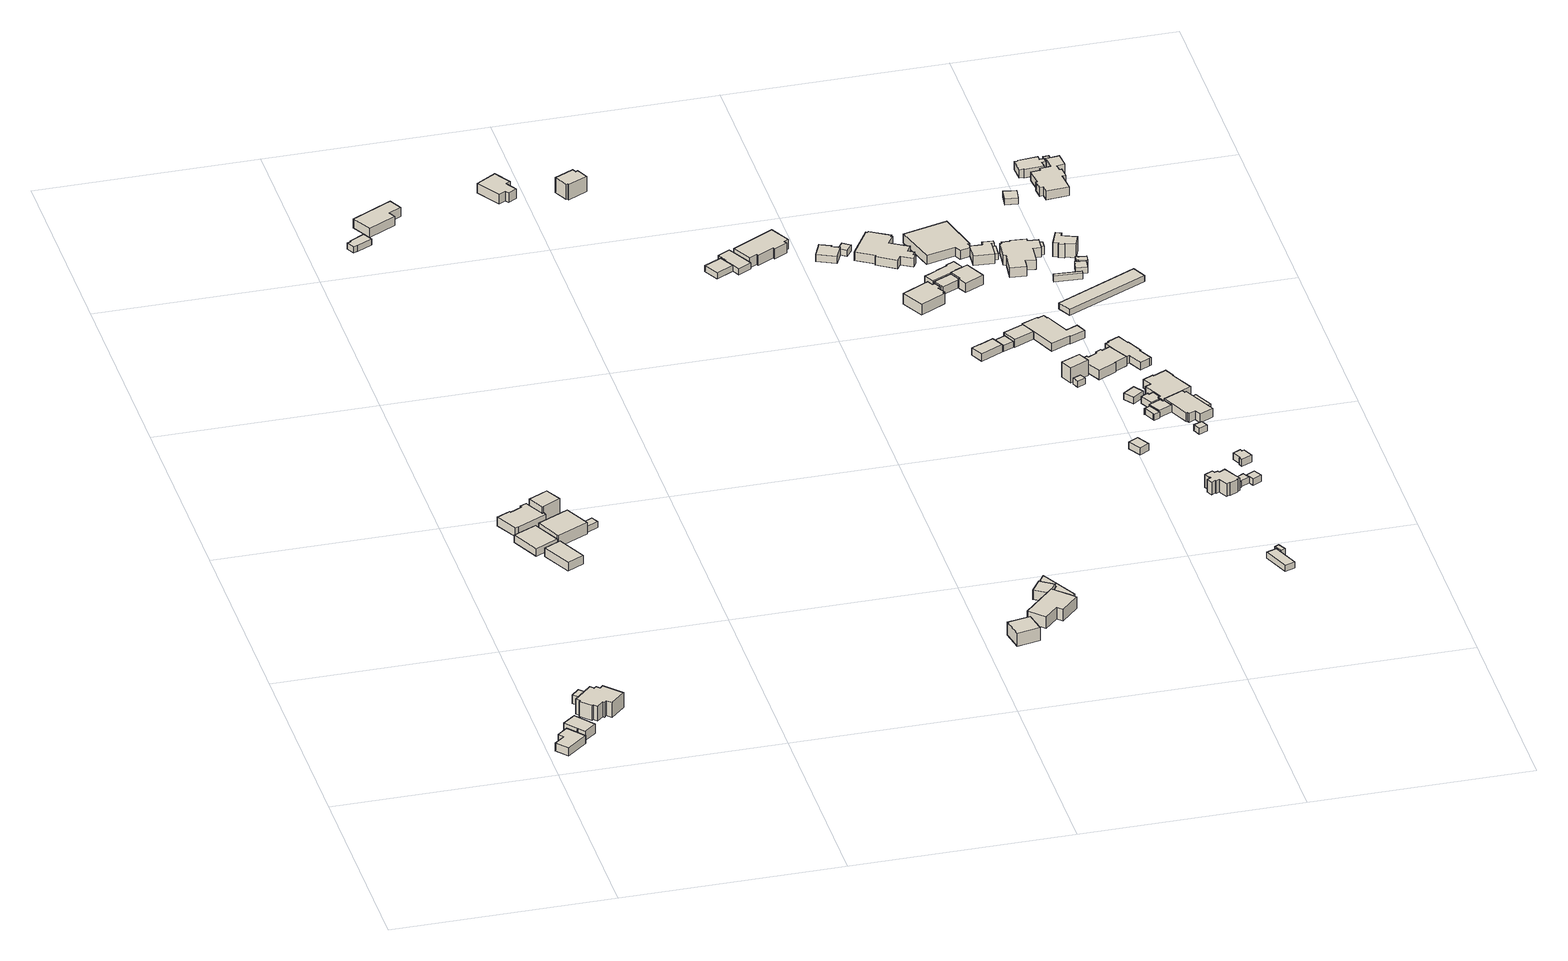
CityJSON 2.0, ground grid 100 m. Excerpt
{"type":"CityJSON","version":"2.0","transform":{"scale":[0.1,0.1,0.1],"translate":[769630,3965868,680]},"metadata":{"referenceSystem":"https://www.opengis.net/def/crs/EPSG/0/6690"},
"CityObjects":{
"building1":{"type":"Building","attributes":{"class":"3001","usage":"411","measuredHeight":4.5,"BuildingDetails.prefecture":"20","BuildingDetails.city":"20209","BuildingDetails.surveyYear":2018},"geometry":[{"type":"Solid","lod":"1","boundaries":[[[[0,1,2,3,4,5]],[[4,6,7,5]],[[3,8,6,4]],[[2,9,8,3]],[[1,10,9,2]],[[0,11,10,1]],[[5,7,11,0]],[[6,8,9,10,11,7]]]]}]},
"building2":{"type":"Building","attributes":{"class":"3001","usage":"411","measuredHeight":5.8,"BuildingDetails.prefecture":"20","BuildingDetails.city":"20209","BuildingDetails.surveyYear":2018},"geometry":[{"type":"Solid","lod":"1","boundaries":[[[[12,13,14,15,16,17]],[[16,18,19,17]],[[15,20,18,16]],[[14,21,20,15]],[[13,22,21,14]],[[12,23,22,13]],[[17,19,23,12]],[[18,20,21,22,23,19]]]]}]},
"building3":{"type":"Building","attributes":{"class":"3001","usage":"411","measuredHeight":4.4,"BuildingDetails.prefecture":"20","BuildingDetails.city":"20209","BuildingDetails.surveyYear":2018},"geometry":[{"type":"Solid","lod":"1","boundaries":[[[[24,25,26,27]],[[26,28,29,27]],[[25,30,28,26]],[[24,31,30,25]],[[27,29,31,24]],[[28,30,31,29]]]]}]},
"building4":{"type":"Building","attributes":{"class":"3001","usage":"411","measuredHeight":9.8,"BuildingDetails.prefecture":"20","BuildingDetails.city":"20209","BuildingDetails.surveyYear":2018},"geometry":[{"type":"Solid","lod":"1","boundaries":[[[[32,33,34,35,36,37,38,39,40,41,42,43,44,45,46,47]],[[46,48,49,47]],[[45,50,48,46]],[[44,51,50,45]],[[43,52,51,44]],[[42,53,52,43]],[[41,54,53,42]],[[40,55,54,41]],[[39,56,55,40]],[[38,57,56,39]],[[37,58,57,38]],[[36,59,58,37]],[[35,60,59,36]],[[34,61,60,35]],[[33,62,61,34]],[[32,63,62,33]],[[47,49,63,32]],[[48,50,51,52,53,54,55,56,57,58,59,60,61,62,63,49]]]]}]},
"building5":{"type":"Building","attributes":{"class":"3001","usage":"411","measuredHeight":5,"BuildingDetails.prefecture":"20","BuildingDetails.city":"20209","BuildingDetails.surveyYear":2018},"geometry":[{"type":"Solid","lod":"1","boundaries":[[[[64,65,66,67,68]],[[67,69,70,68]],[[66,71,69,67]],[[65,72,71,66]],[[64,73,72,65]],[[68,70,73,64]],[[69,71,72,73,70]]]]}]},
"building6":{"type":"Building","attributes":{"class":"3001","measuredHeight":4.7,"BuildingDetails.prefecture":"20","BuildingDetails.city":"20209","BuildingDetails.surveyYear":2018},"geometry":[{"type":"Solid","lod":"1","boundaries":[[[[74,75,76,77]],[[76,78,79,77]],[[75,80,78,76]],[[74,81,80,75]],[[77,79,81,74]],[[78,80,81,79]]]]}]},
"building7":{"type":"Building","attributes":{"class":"3001","usage":"411","measuredHeight":5.5,"BuildingDetails.prefecture":"20","BuildingDetails.city":"20209","BuildingDetails.surveyYear":2018},"geometry":[{"type":"Solid","lod":"1","boundaries":[[[[82,83,84,85,86,87,88,89,90,91,92,93,94]],[[93,95,96,94]],[[92,97,95,93]],[[91,98,97,92]],[[90,99,98,91]],[[89,100,99,90]],[[88,101,100,89]],[[87,102,101,88]],[[86,103,102,87]],[[85,104,103,86]],[[84,105,104,85]],[[83,106,105,84]],[[82,107,106,83]],[[94,96,107,82]],[[95,97,98,99,100,101,102,103,104,105,106,107,96]]]]}]},
"building8":{"type":"Building","attributes":{"class":"3001","usage":"411","measuredHeight":6.3,"BuildingDetails.prefecture":"20","BuildingDetails.city":"20209","BuildingDetails.surveyYear":2018},"geometry":[{"type":"Solid","lod":"1","boundaries":[[[[108,109,110,111,112]],[[111,113,114,112]],[[110,115,113,111]],[[109,116,115,110]],[[108,117,116,109]],[[112,114,117,108]],[[113,115,116,117,114]]]]}]},
"building9":{"type":"Building","attributes":{"class":"3001","usage":"411","measuredHeight":7.9,"BuildingDetails.prefecture":"20","BuildingDetails.city":"20209","BuildingDetails.surveyYear":2018},"geometry":[{"type":"Solid","lod":"1","boundaries":[[[[118,119,120,121,122]],[[121,123,124,122]],[[120,125,123,121]],[[119,126,125,120]],[[118,127,126,119]],[[122,124,127,118]],[[123,125,126,127,124]]]]}]},
"building10":{"type":"Building","attributes":{"class":"3001","measuredHeight":3.4,"BuildingDetails.prefecture":"20","BuildingDetails.city":"20209","BuildingDetails.surveyYear":2018},"geometry":[{"type":"Solid","lod":"1","boundaries":[[[[128,129,130,131]],[[130,132,133,131]],[[129,134,132,130]],[[128,135,134,129]],[[131,133,135,128]],[[132,134,135,133]]]]}]},
"building11":{"type":"Building","attributes":{"class":"3001","usage":"411","measuredHeight":3.3,"BuildingDetails.prefecture":"20","BuildingDetails.city":"20209","BuildingDetails.surveyYear":2018},"geometry":[{"type":"Solid","lod":"1","boundaries":[[[[136,137,138,139,140,141,142,143]],[[142,144,145,143]],[[141,146,144,142]],[[140,147,146,141]],[[139,148,147,140]],[[138,149,148,139]],[[137,150,149,138]],[[136,151,150,137]],[[143,145,151,136]],[[144,146,147,148,149,150,151,145]]]]}]},
"building12":{"type":"Building","attributes":{"class":"3001","usage":"411","measuredHeight":7.1,"BuildingDetails.prefecture":"20","BuildingDetails.city":"20209","BuildingDetails.surveyYear":2018},"geometry":[{"type":"Solid","lod":"1","boundaries":[[[[152,153,154,155,156,157]],[[156,158,159,157]],[[155,160,158,156]],[[154,161,160,155]],[[153,162,161,154]],[[152,163,162,153]],[[157,159,163,152]],[[158,160,161,162,163,159]]]]}]},
"building13":{"type":"Building","attributes":{"class":"3001","usage":"411","measuredHeight":6.8,"BuildingDetails.prefecture":"20","BuildingDetails.city":"20209","BuildingDetails.surveyYear":2018},"geometry":[{"type":"Solid","lod":"1","boundaries":[[[[164,165,166,167]],[[166,168,169,167]],[[165,170,168,166]],[[164,171,170,165]],[[167,169,171,164]],[[168,170,171,169]]]]}]},
"building14":{"type":"Building","attributes":{"class":"3001","measuredHeight":6.7,"BuildingDetails.prefecture":"20","BuildingDetails.city":"20209","BuildingDetails.surveyYear":2018},"geometry":[{"type":"Solid","lod":"1","boundaries":[[[[172,173,174,175,176,177,178,179]],[[178,180,181,179]],[[177,182,180,178]],[[176,183,182,177]],[[175,184,183,176]],[[174,185,184,175]],[[173,186,185,174]],[[172,187,186,173]],[[179,181,187,172]],[[180,182,183,184,185,186,187,181]]]]}]},
"building15":{"type":"Building","attributes":{"class":"3001","usage":"411","measuredHeight":9.5,"BuildingDetails.prefecture":"20","BuildingDetails.city":"20209","BuildingDetails.surveyYear":2018},"geometry":[{"type":"Solid","lod":"1","boundaries":[[[[188,189,190,191,192,193,194]],[[193,195,196,194]],[[192,197,195,193]],[[191,198,197,192]],[[190,199,198,191]],[[189,200,199,190]],[[188,201,200,189]],[[194,196,201,188]],[[195,197,198,199,200,201,196]]]]}]},
"building16":{"type":"Building","attributes":{"class":"3001","usage":"411","measuredHeight":5.6,"BuildingDetails.prefecture":"20","BuildingDetails.city":"20209","BuildingDetails.surveyYear":2018},"geometry":[{"type":"Solid","lod":"1","boundaries":[[[[202,203,204,205]],[[204,206,207,205]],[[203,208,206,204]],[[202,209,208,203]],[[205,207,209,202]],[[206,208,209,207]]]]}]},
"building17":{"type":"Building","attributes":{"class":"3001","usage":"411","measuredHeight":9.2,"BuildingDetails.prefecture":"20","BuildingDetails.city":"20209","BuildingDetails.surveyYear":2018},"geometry":[{"type":"Solid","lod":"1","boundaries":[[[[210,211,212,213,214,215,216,217]],[[216,218,219,217]],[[215,220,218,216]],[[214,221,220,215]],[[213,222,221,214]],[[212,223,222,213]],[[211,224,223,212]],[[210,225,224,211]],[[217,219,225,210]],[[218,220,221,222,223,224,225,219]]]]}]},
"building18":{"type":"Building","attributes":{"class":"3001","usage":"411","measuredHeight":4.3,"BuildingDetails.prefecture":"20","BuildingDetails.city":"20209","BuildingDetails.surveyYear":2018},"geometry":[{"type":"Solid","lod":"1","boundaries":[[[[226,227,228,229,230,231,232,233,234]],[[233,235,236,234]],[[232,237,235,233]],[[231,238,237,232]],[[230,239,238,231]],[[229,240,239,230]],[[228,241,240,229]],[[227,242,241,228]],[[226,243,242,227]],[[234,236,243,226]],[[235,237,238,239,240,241,242,243,236]]]]}]},
"building19":{"type":"Building","attributes":{"class":"3001","usage":"411","measuredHeight":3,"BuildingDetails.prefecture":"20","BuildingDetails.city":"20209","BuildingDetails.surveyYear":2018},"geometry":[{"type":"Solid","lod":"1","boundaries":[[[[244,245,246,247,248]],[[247,249,250,248]],[[246,251,249,247]],[[245,252,251,246]],[[244,253,252,245]],[[248,250,253,244]],[[249,251,252,253,250]]]]}]},
"building20":{"type":"Building","attributes":{"class":"3001","usage":"411","measuredHeight":4,"BuildingDetails.prefecture":"20","BuildingDetails.city":"20209","BuildingDetails.surveyYear":2018},"geometry":[{"type":"Solid","lod":"1","boundaries":[[[[254,255,256,257,258,259,260,261,262]],[[261,263,264,262]],[[260,265,263,261]],[[259,266,265,260]],[[258,267,266,259]],[[257,268,267,258]],[[256,269,268,257]],[[255,270,269,256]],[[254,271,270,255]],[[262,264,271,254]],[[263,265,266,267,268,269,270,271,264]]]]}]},
"building21":{"type":"Building","attributes":{"class":"3001","usage":"411","measuredHeight":7.7,"BuildingDetails.prefecture":"20","BuildingDetails.city":"20209","BuildingDetails.surveyYear":2018},"geometry":[{"type":"Solid","lod":"1","boundaries":[[[[262,272,273,274,275,276,277,278,279,254]],[[279,280,281,254]],[[278,282,280,279]],[[277,283,282,278]],[[276,284,283,277]],[[275,285,284,276]],[[274,286,285,275]],[[273,287,286,274]],[[272,288,287,273]],[[262,289,288,272]],[[254,281,289,262]],[[280,282,283,284,285,286,287,288,289,281]]]]}]},
"building22":{"type":"Building","attributes":{"class":"3001","usage":"411","measuredHeight":4.8,"BuildingDetails.prefecture":"20","BuildingDetails.city":"20209","BuildingDetails.surveyYear":2018},"geometry":[{"type":"Solid","lod":"1","boundaries":[[[[290,291,292,293,294,295,296,297]],[[296,298,299,297]],[[295,300,298,296]],[[294,301,300,295]],[[293,302,301,294]],[[292,303,302,293]],[[291,304,303,292]],[[290,305,304,291]],[[297,299,305,290]],[[298,300,301,302,303,304,305,299]]]]}]},
"building23":{"type":"Building","attributes":{"class":"3001","usage":"411","measuredHeight":3,"BuildingDetails.prefecture":"20","BuildingDetails.city":"20209","BuildingDetails.surveyYear":2018},"geometry":[{"type":"Solid","lod":"1","boundaries":[[[[306,307,308,309,310,311]],[[310,312,313,311]],[[309,314,312,310]],[[308,315,314,309]],[[307,316,315,308]],[[306,317,316,307]],[[311,313,317,306]],[[312,314,315,316,317,313]]]]}]},
"building24":{"type":"Building","attributes":{"class":"3001","usage":"411","measuredHeight":7.1,"BuildingDetails.prefecture":"20","BuildingDetails.city":"20209","BuildingDetails.surveyYear":2018},"geometry":[{"type":"Solid","lod":"1","boundaries":[[[[318,319,320,321,322,323,324,325,326,327]],[[326,328,329,327]],[[325,330,328,326]],[[324,331,330,325]],[[323,332,331,324]],[[322,333,332,323]],[[321,334,333,322]],[[320,335,334,321]],[[319,336,335,320]],[[318,337,336,319]],[[327,329,337,318]],[[328,330,331,332,333,334,335,336,337,329]]]]}]},
"building25":{"type":"Building","attributes":{"class":"3001","usage":"411","measuredHeight":3.7,"BuildingDetails.prefecture":"20","BuildingDetails.city":"20209","BuildingDetails.surveyYear":2018},"geometry":[{"type":"Solid","lod":"1","boundaries":[[[[338,339,340,341,342,343]],[[342,344,345,343]],[[341,346,344,342]],[[340,347,346,341]],[[339,348,347,340]],[[338,349,348,339]],[[343,345,349,338]],[[344,346,347,348,349,345]]]]}]},
"building26":{"type":"Building","attributes":{"class":"3001","usage":"411","measuredHeight":7.7,"BuildingDetails.prefecture":"20","BuildingDetails.city":"20209","BuildingDetails.surveyYear":2018},"geometry":[{"type":"Solid","lod":"1","boundaries":[[[[350,351,352,353,354,355,356,357,358,359,360,361,362,363,364,365,366,367]],[[366,368,369,367]],[[365,370,368,366]],[[364,371,370,365]],[[363,372,371,364]],[[362,373,372,363]],[[361,374,373,362]],[[360,375,374,361]],[[359,376,375,360]],[[358,377,376,359]],[[357,378,377,358]],[[356,379,378,357]],[[355,380,379,356]],[[354,381,380,355]],[[353,382,381,354]],[[352,383,382,353]],[[351,384,383,352]],[[350,385,384,351]],[[367,369,385,350]],[[368,370,371,372,373,374,375,376,377,378,379,380,381,382,383,384,385,369]]]]}]},
"building27":{"type":"Building","attributes":{"class":"3001","usage":"411","measuredHeight":3.3,"BuildingDetails.prefecture":"20","BuildingDetails.city":"20209","BuildingDetails.surveyYear":2018},"geometry":[{"type":"Solid","lod":"1","boundaries":[[[[386,387,388,389]],[[388,390,391,389]],[[387,392,390,388]],[[386,393,392,387]],[[389,391,393,386]],[[390,392,393,391]]]]}]},
"building28":{"type":"Building","attributes":{"class":"3001","usage":"411","measuredHeight":4.6,"BuildingDetails.prefecture":"20","BuildingDetails.city":"20209","BuildingDetails.surveyYear":2018},"geometry":[{"type":"Solid","lod":"1","boundaries":[[[[394,395,396,397,398]],[[397,399,400,398]],[[396,401,399,397]],[[395,402,401,396]],[[394,403,402,395]],[[398,400,403,394]],[[399,401,402,403,400]]]]}]},
"building29":{"type":"Building","attributes":{"class":"3001","usage":"411","measuredHeight":3.6,"BuildingDetails.prefecture":"20","BuildingDetails.city":"20209","BuildingDetails.surveyYear":2018},"geometry":[{"type":"Solid","lod":"1","boundaries":[[[[404,405,406,407]],[[406,408,409,407]],[[405,410,408,406]],[[404,411,410,405]],[[407,409,411,404]],[[408,410,411,409]]]]}]},
"building30":{"type":"Building","attributes":{"class":"3001","measuredHeight":2.9,"BuildingDetails.prefecture":"20","BuildingDetails.city":"20209","BuildingDetails.surveyYear":2018},"geometry":[{"type":"Solid","lod":"1","boundaries":[[[[412,413,414,415]],[[414,416,417,415]],[[413,418,416,414]],[[412,419,418,413]],[[415,417,419,412]],[[416,418,419,417]]]]}]},
"building31":{"type":"Building","attributes":{"class":"3001","usage":"411","measuredHeight":3.2,"BuildingDetails.prefecture":"20","BuildingDetails.city":"20209","BuildingDetails.surveyYear":2018},"geometry":[{"type":"Solid","lod":"1","boundaries":[[[[420,421,422,423,424,425,426,427,428,429]],[[428,430,431,429]],[[427,432,430,428]],[[426,433,432,427]],[[425,434,433,426]],[[424,435,434,425]],[[423,436,435,424]],[[422,437,436,423]],[[421,438,437,422]],[[420,439,438,421]],[[429,431,439,420]],[[430,432,433,434,435,436,437,438,439,431]]]]}]},
"building32":{"type":"Building","attributes":{"class":"3001","usage":"411","measuredHeight":5.2,"BuildingDetails.prefecture":"20","BuildingDetails.city":"20209","BuildingDetails.surveyYear":2018},"geometry":[{"type":"Solid","lod":"1","boundaries":[[[[440,441,442,443]],[[442,444,445,443]],[[441,446,444,442]],[[440,447,446,441]],[[443,445,447,440]],[[444,446,447,445]]]]}]},
"building33":{"type":"Building","attributes":{"class":"3001","usage":"451","measuredHeight":3.1,"BuildingDetails.prefecture":"20","BuildingDetails.city":"20209","BuildingDetails.surveyYear":2018},"geometry":[{"type":"Solid","lod":"1","boundaries":[[[[448,449,450,451]],[[450,452,453,451]],[[449,454,452,450]],[[448,455,454,449]],[[451,453,455,448]],[[452,454,455,453]]]]}]},
"building34":{"type":"Building","attributes":{"class":"3001","measuredHeight":2.2,"BuildingDetails.prefecture":"20","BuildingDetails.city":"20209","BuildingDetails.surveyYear":2018},"geometry":[{"type":"Solid","lod":"1","boundaries":[[[[456,457,458,459]],[[458,460,461,459]],[[457,462,460,458]],[[456,463,462,457]],[[459,461,463,456]],[[460,462,463,461]]]]}]},
"building35":{"type":"Building","attributes":{"class":"3001","measuredHeight":8,"BuildingDetails.prefecture":"20","BuildingDetails.city":"20209","BuildingDetails.surveyYear":2018},"geometry":[{"type":"Solid","lod":"1","boundaries":[[[[464,465,466,467]],[[466,468,469,467]],[[465,470,468,466]],[[464,471,470,465]],[[467,469,471,464]],[[468,470,471,469]]]]}]},
"building36":{"type":"Building","attributes":{"class":"3001","usage":"411","measuredHeight":6.8,"BuildingDetails.prefecture":"20","BuildingDetails.city":"20209","BuildingDetails.surveyYear":2018},"geometry":[{"type":"Solid","lod":"1","boundaries":[[[[397,396,472,473,474,475,398]],[[475,476,477,398]],[[474,478,476,475]],[[473,479,478,474]],[[472,480,479,473]],[[396,481,480,472]],[[397,482,481,396]],[[398,477,482,397]],[[476,478,479,480,481,482,477]]]]}]},
"building37":{"type":"Building","attributes":{"class":"3001","usage":"411","measuredHeight":7.5,"BuildingDetails.prefecture":"20","BuildingDetails.city":"20209","BuildingDetails.surveyYear":2018},"geometry":[{"type":"Solid","lod":"1","boundaries":[[[[483,484,485,486,487,488,489,490,491,492,493,494,495,496,497,498,499,500,501,502,503]],[[502,504,505,503]],[[501,506,504,502]],[[500,507,506,501]],[[499,508,507,500]],[[498,509,508,499]],[[497,510,509,498]],[[496,511,510,497]],[[495,512,511,496]],[[494,513,512,495]],[[493,514,513,494]],[[492,515,514,493]],[[491,516,515,492]],[[490,517,516,491]],[[489,518,517,490]],[[488,519,518,489]],[[487,520,519,488]],[[486,521,520,487]],[[485,522,521,486]],[[484,523,522,485]],[[483,524,523,484]],[[503,505,524,483]],[[504,506,507,508,509,510,511,512,513,514,515,516,517,518,519,520,521,522,523,524,505]]]]}]},
"building38":{"type":"Building","attributes":{"class":"3001","usage":"411","measuredHeight":7.7,"BuildingDetails.prefecture":"20","BuildingDetails.city":"20209","BuildingDetails.surveyYear":2018},"geometry":[{"type":"Solid","lod":"1","boundaries":[[[[525,526,527,528,529,530,531,532]],[[531,533,534,532]],[[530,535,533,531]],[[529,536,535,530]],[[528,537,536,529]],[[527,538,537,528]],[[526,539,538,527]],[[525,540,539,526]],[[532,534,540,525]],[[533,535,536,537,538,539,540,534]]]]}]},
"building39":{"type":"Building","attributes":{"class":"3001","usage":"411","measuredHeight":5.3,"BuildingDetails.prefecture":"20","BuildingDetails.city":"20209","BuildingDetails.surveyYear":2018},"geometry":[{"type":"Solid","lod":"1","boundaries":[[[[541,542,543,544,545,546,547,548,549,550,551,552,553,554]],[[553,555,445,554]],[[552,556,555,553]],[[551,557,556,552]],[[550,558,557,551]],[[549,559,558,550]],[[548,560,559,549]],[[547,561,560,548]],[[546,562,561,547]],[[545,563,562,546]],[[544,564,563,545]],[[543,565,564,544]],[[542,566,565,543]],[[541,444,566,542]],[[554,445,444,541]],[[555,556,557,558,559,560,561,562,563,564,565,566,444,445]]]]}]},
"building40":{"type":"Building","attributes":{"class":"3003","usage":"411","measuredHeight":2.8,"BuildingDetails.prefecture":"20","BuildingDetails.city":"20209","BuildingDetails.surveyYear":2018},"geometry":[{"type":"Solid","lod":"1","boundaries":[[[[567,568,569,570,571,572,573]],[[572,574,575,573]],[[571,576,574,572]],[[570,577,576,571]],[[569,578,577,570]],[[568,579,578,569]],[[567,580,579,568]],[[573,575,580,567]],[[574,576,577,578,579,580,575]]]]}]},
"building41":{"type":"Building","attributes":{"class":"3001","usage":"415","measuredHeight":3.3,"BuildingDetails.prefecture":"20","BuildingDetails.city":"20209","BuildingDetails.surveyYear":2018},"geometry":[{"type":"Solid","lod":"1","boundaries":[[[[581,582,583,584]],[[583,585,586,584]],[[582,587,585,583]],[[581,588,587,582]],[[584,586,588,581]],[[585,587,588,586]]]]}]},
"building42":{"type":"Building","attributes":{"class":"3001","usage":"411","measuredHeight":6.6,"BuildingDetails.prefecture":"20","BuildingDetails.city":"20209","BuildingDetails.surveyYear":2018},"geometry":[{"type":"Solid","lod":"1","boundaries":[[[[589,590,591,592,593,594,595,596,597]],[[596,598,599,597]],[[595,600,598,596]],[[594,601,600,595]],[[593,602,601,594]],[[592,603,602,593]],[[591,604,603,592]],[[590,605,604,591]],[[589,606,605,590]],[[597,599,606,589]],[[598,600,601,602,603,604,605,606,599]]]]}]},
"building43":{"type":"Building","attributes":{"class":"3001","usage":"411","measuredHeight":6,"BuildingDetails.prefecture":"20","BuildingDetails.city":"20209","BuildingDetails.surveyYear":2018},"geometry":[{"type":"Solid","lod":"1","boundaries":[[[[607,608,609,610,611,612,613,614,615,616,617,618,619,620,621]],[[620,622,623,621]],[[619,624,622,620]],[[618,625,624,619]],[[617,626,625,618]],[[616,627,626,617]],[[615,628,627,616]],[[614,629,628,615]],[[613,630,629,614]],[[612,631,630,613]],[[611,632,631,612]],[[610,633,632,611]],[[609,634,633,610]],[[608,635,634,609]],[[607,636,635,608]],[[621,623,636,607]],[[622,624,625,626,627,628,629,630,631,632,633,634,635,636,623]]]]}]},
"building44":{"type":"Building","attributes":{"class":"3001","usage":"415","measuredHeight":5.7,"BuildingDetails.prefecture":"20","BuildingDetails.city":"20209","BuildingDetails.surveyYear":2018},"geometry":[{"type":"Solid","lod":"1","boundaries":[[[[637,638,639,640,641,642,643,644]],[[643,645,646,644]],[[642,647,645,643]],[[641,648,647,642]],[[640,649,648,641]],[[639,650,649,640]],[[638,651,650,639]],[[637,652,651,638]],[[644,646,652,637]],[[645,647,648,649,650,651,652,646]]]]}]},
"building45":{"type":"Building","attributes":{"class":"3001","usage":"415","measuredHeight":4,"BuildingDetails.prefecture":"20","BuildingDetails.city":"20209","BuildingDetails.surveyYear":2018},"geometry":[{"type":"Solid","lod":"1","boundaries":[[[[653,654,655,656,657,658,659]],[[658,660,661,659]],[[657,662,660,658]],[[656,663,662,657]],[[655,664,663,656]],[[654,665,664,655]],[[653,666,665,654]],[[659,661,666,653]],[[660,662,663,664,665,666,661]]]]}]},
"building46":{"type":"Building","attributes":{"class":"3001","usage":"411","measuredHeight":5.5,"BuildingDetails.prefecture":"20","BuildingDetails.city":"20209","BuildingDetails.surveyYear":2018},"geometry":[{"type":"Solid","lod":"1","boundaries":[[[[667,668,669,670,671,672,673,674,675]],[[674,676,677,675]],[[673,678,676,674]],[[672,679,678,673]],[[671,680,679,672]],[[670,681,680,671]],[[669,682,681,670]],[[668,683,682,669]],[[667,684,683,668]],[[675,677,684,667]],[[676,678,679,680,681,682,683,684,677]]]]}]},
"building47":{"type":"Building","attributes":{"class":"3001","usage":"411","measuredHeight":3.5,"BuildingDetails.prefecture":"20","BuildingDetails.city":"20209","BuildingDetails.surveyYear":2018},"geometry":[{"type":"Solid","lod":"1","boundaries":[[[[597,685,686,687,589]],[[687,688,689,589]],[[686,690,688,687]],[[685,691,690,686]],[[597,692,691,685]],[[589,689,692,597]],[[688,690,691,692,689]]]]}]},
"building48":{"type":"Building","attributes":{"class":"3003","usage":"411","measuredHeight":3.1,"BuildingDetails.prefecture":"20","BuildingDetails.city":"20209","BuildingDetails.surveyYear":2018},"geometry":[{"type":"Solid","lod":"1","boundaries":[[[[693,694,695,696,697]],[[696,698,699,697]],[[695,700,698,696]],[[694,701,700,695]],[[693,702,701,694]],[[697,699,702,693]],[[698,700,701,702,699]]]]}]},
"building49":{"type":"Building","attributes":{"class":"3001","usage":"411","measuredHeight":3.2,"BuildingDetails.prefecture":"20","BuildingDetails.city":"20209","BuildingDetails.surveyYear":2018},"geometry":[{"type":"Solid","lod":"1","boundaries":[[[[703,704,705,706]],[[705,707,708,706]],[[704,709,707,705]],[[703,710,709,704]],[[706,708,710,703]],[[707,709,710,708]]]]}]},
"building50":{"type":"Building","attributes":{"class":"3001","usage":"402","measuredHeight":3.7,"BuildingDetails.prefecture":"20","BuildingDetails.city":"20209","BuildingDetails.surveyYear":2018},"geometry":[{"type":"Solid","lod":"1","boundaries":[[[[711,712,713,714,715,716,717,718]],[[717,719,720,718]],[[716,721,719,717]],[[715,722,721,716]],[[714,723,722,715]],[[713,724,723,714]],[[712,725,724,713]],[[711,726,725,712]],[[718,720,726,711]],[[719,721,722,723,724,725,726,720]]]]}]},
"building51":{"type":"Building","attributes":{"class":"3001","usage":"415","measuredHeight":5.3,"BuildingDetails.prefecture":"20","BuildingDetails.city":"20209","BuildingDetails.surveyYear":2018},"geometry":[{"type":"Solid","lod":"1","boundaries":[[[[727,728,729,730,731,732,733,734,735,736,737,738,739]],[[738,740,741,739]],[[737,742,740,738]],[[736,743,742,737]],[[735,744,743,736]],[[734,745,744,735]],[[733,746,745,734]],[[732,747,746,733]],[[731,748,747,732]],[[730,749,748,731]],[[729,750,749,730]],[[728,751,750,729]],[[727,752,751,728]],[[739,741,752,727]],[[740,742,743,744,745,746,747,748,749,750,751,752,741]]]]}]},
"building52":{"type":"Building","attributes":{"class":"3001","usage":"415","measuredHeight":7.7,"BuildingDetails.prefecture":"20","BuildingDetails.city":"20209","BuildingDetails.surveyYear":2018},"geometry":[{"type":"Solid","lod":"1","boundaries":[[[[753,754,755,756,757,758,759,760,761,762,763,764,765,766,767,768,769,770]],[[769,771,772,770]],[[768,773,771,769]],[[767,774,773,768]],[[766,775,774,767]],[[765,776,775,766]],[[764,777,776,765]],[[763,778,777,764]],[[762,779,778,763]],[[761,780,779,762]],[[760,781,780,761]],[[759,782,781,760]],[[758,783,782,759]],[[757,784,783,758]],[[756,785,784,757]],[[755,786,785,756]],[[754,787,786,755]],[[753,788,787,754]],[[770,772,788,753]],[[771,773,774,775,776,777,778,779,780,781,782,783,784,785,786,787,788,772]]]]}]},
"building53":{"type":"Building","attributes":{"class":"3001","measuredHeight":5.7,"BuildingDetails.prefecture":"20","BuildingDetails.city":"20209","BuildingDetails.surveyYear":2018},"geometry":[{"type":"Solid","lod":"1","boundaries":[[[[789,790,791,792,793,794,795,796,797,798,799,800,801,802]],[[801,803,804,802]],[[800,805,803,801]],[[799,806,805,800]],[[798,807,806,799]],[[797,808,807,798]],[[796,809,808,797]],[[795,810,809,796]],[[794,811,810,795]],[[793,812,811,794]],[[792,813,812,793]],[[791,814,813,792]],[[790,815,814,791]],[[789,816,815,790]],[[802,804,816,789]],[[803,805,806,807,808,809,810,811,812,813,814,815,816,804]]]]}]},
"building54":{"type":"Building","attributes":{"class":"3001","usage":"411","measuredHeight":7.7,"BuildingDetails.prefecture":"20","BuildingDetails.city":"20209","BuildingDetails.surveyYear":2018},"geometry":[{"type":"Solid","lod":"1","boundaries":[[[[817,818,819,820,821,822,823,824,825,826,827,828,829,830,831,832,833,834,835]],[[834,836,837,835]],[[833,838,836,834]],[[832,839,838,833]],[[831,840,839,832]],[[830,841,840,831]],[[829,842,841,830]],[[828,843,842,829]],[[827,844,843,828]],[[826,845,844,827]],[[825,846,845,826]],[[824,847,846,825]],[[823,848,847,824]],[[822,849,848,823]],[[821,850,849,822]],[[820,851,850,821]],[[819,852,851,820]],[[818,853,852,819]],[[817,854,853,818]],[[835,837,854,817]],[[836,838,839,840,841,842,843,844,845,846,847,848,849,850,851,852,853,854,837]]]]}]},
"building55":{"type":"Building","attributes":{"class":"3003","usage":"411","measuredHeight":3.2,"BuildingDetails.prefecture":"20","BuildingDetails.city":"20209","BuildingDetails.surveyYear":2018},"geometry":[{"type":"Solid","lod":"1","boundaries":[[[[855,856,857,858]],[[857,859,860,858]],[[856,861,859,857]],[[855,862,861,856]],[[858,860,862,855]],[[859,861,862,860]]]]}]},
"building56":{"type":"Building","attributes":{"class":"3003","usage":"411","measuredHeight":3.3,"BuildingDetails.prefecture":"20","BuildingDetails.city":"20209","BuildingDetails.surveyYear":2018},"geometry":[{"type":"Solid","lod":"1","boundaries":[[[[863,864,865,866]],[[865,867,868,866]],[[864,869,867,865]],[[863,870,869,864]],[[866,868,870,863]],[[867,869,870,868]]]]}]},
"building57":{"type":"Building","attributes":{"class":"3003","usage":"451","measuredHeight":2.2,"BuildingDetails.prefecture":"20","BuildingDetails.city":"20209","BuildingDetails.surveyYear":2018},"geometry":[{"type":"Solid","lod":"1","boundaries":[[[[871,872,873,874]],[[873,875,876,874]],[[872,877,875,873]],[[871,878,877,872]],[[874,876,878,871]],[[875,877,878,876]]]]}]},
"building58":{"type":"Building","attributes":{"class":"3003","usage":"411","measuredHeight":4.7,"BuildingDetails.prefecture":"20","BuildingDetails.city":"20209","BuildingDetails.surveyYear":2018},"geometry":[{"type":"Solid","lod":"1","boundaries":[[[[879,880,881,882]],[[881,883,884,882]],[[880,885,883,881]],[[879,886,885,880]],[[882,884,886,879]],[[883,885,886,884]]]]}]},
"building59":{"type":"Building","attributes":{"class":"3003","usage":"451","measuredHeight":3.4,"BuildingDetails.prefecture":"20","BuildingDetails.city":"20209","BuildingDetails.surveyYear":2018},"geometry":[{"type":"Solid","lod":"1","boundaries":[[[[887,888,889,890]],[[889,891,892,890]],[[888,893,891,889]],[[887,894,893,888]],[[890,892,894,887]],[[891,893,894,892]]]]}]},
"building60":{"type":"Building","attributes":{"class":"3003","usage":"411","measuredHeight":2.9,"BuildingDetails.prefecture":"20","BuildingDetails.city":"20209","BuildingDetails.surveyYear":2018},"geometry":[{"type":"Solid","lod":"1","boundaries":[[[[895,896,897,898]],[[897,899,900,898]],[[896,901,899,897]],[[895,902,901,896]],[[898,900,902,895]],[[899,901,902,900]]]]}]},
"building61":{"type":"Building","attributes":{"class":"3001","usage":"411","measuredHeight":6.9,"BuildingDetails.prefecture":"20","BuildingDetails.city":"20209","BuildingDetails.surveyYear":2018},"geometry":[{"type":"Solid","lod":"1","boundaries":[[[[903,904,905,906,907,908,909,910,911,912]],[[911,913,914,912]],[[910,915,913,911]],[[909,916,915,910]],[[908,917,916,909]],[[907,918,917,908]],[[906,919,918,907]],[[905,920,919,906]],[[904,921,920,905]],[[903,922,921,904]],[[912,914,922,903]],[[913,915,916,917,918,919,920,921,922,914]]]]}]},
"building62":{"type":"Building","attributes":{"class":"3001","measuredHeight":3.2,"BuildingDetails.prefecture":"20","BuildingDetails.city":"20209","BuildingDetails.surveyYear":2018},"geometry":[{"type":"Solid","lod":"1","boundaries":[[[[923,924,925,926,927,928,929,930]],[[929,931,932,930]],[[928,933,931,929]],[[927,934,933,928]],[[926,935,934,927]],[[925,936,935,926]],[[924,937,936,925]],[[923,938,937,924]],[[930,932,938,923]],[[931,933,934,935,936,937,938,932]]]]}]},
"building63":{"type":"Building","attributes":{"class":"3001","usage":"411","measuredHeight":3,"BuildingDetails.prefecture":"20","BuildingDetails.city":"20209","BuildingDetails.surveyYear":2018},"geometry":[{"type":"Solid","lod":"1","boundaries":[[[[939,940,941,942]],[[941,943,944,942]],[[940,945,943,941]],[[939,946,945,940]],[[942,944,946,939]],[[943,945,946,944]]]]}]},
"building64":{"type":"Building","attributes":{"class":"3001","measuredHeight":5.6,"BuildingDetails.prefecture":"20","BuildingDetails.city":"20209","BuildingDetails.surveyYear":2018},"geometry":[{"type":"Solid","lod":"1","boundaries":[[[[947,948,949,950,951,952,953,954,955,956,957,958,959,960,961,962]],[[961,963,964,962]],[[960,965,963,961]],[[959,966,965,960]],[[958,967,966,959]],[[957,968,967,958]],[[956,969,968,957]],[[955,970,969,956]],[[954,971,970,955]],[[953,972,971,954]],[[952,973,972,953]],[[951,974,973,952]],[[950,975,974,951]],[[949,976,975,950]],[[948,977,976,949]],[[947,978,977,948]],[[962,964,978,947]],[[963,965,966,967,968,969,970,971,972,973,974,975,976,977,978,964]]]]}]},
"building65":{"type":"Building","attributes":{"class":"3001","usage":"411","measuredHeight":7.6,"BuildingDetails.prefecture":"20","BuildingDetails.city":"20209","BuildingDetails.surveyYear":2018},"geometry":[{"type":"Solid","lod":"1","boundaries":[[[[979,980,981,982,983,984,985,986,987,988,989,990,991,992,993,994,995,996,997,998]],[[997,999,1000,998]],[[996,1001,999,997]],[[995,1002,1001,996]],[[994,1003,1002,995]],[[993,1004,1003,994]],[[992,1005,1004,993]],[[991,1006,1005,992]],[[990,1007,1006,991]],[[989,1008,1007,990]],[[988,1009,1008,989]],[[987,1010,1009,988]],[[986,1011,1010,987]],[[985,1012,1011,986]],[[984,1013,1012,985]],[[983,1014,1013,984]],[[982,1015,1014,983]],[[981,1016,1015,982]],[[980,1017,1016,981]],[[979,1018,1017,980]],[[998,1000,1018,979]],[[999,1001,1002,1003,1004,1005,1006,1007,1008,1009,1010,1011,1012,1013,1014,1015,1016,1017,1018,1000]]]]}]}
},
"vertices":[
[45,3,89],[1,56,89],[47,94,89],[28,117,89],[75,156,89],[138,80,89],[75,156,129],[138,80,129],[28,117,129],[47,94,129],[1,56,129],[45,3,129],
[145,114,82],[120,145,82],[118,143,82],[73,199,82],[132,246,82],[201,159,82],[132,246,128],[201,159,128],[73,199,128],[118,143,128],[120,145,128],[145,114,128],
[200,378,81],[166,411,81],[202,447,81],[235,415,81],[202,447,123],[235,415,123],[166,411,123],[200,378,123],
[258,394,80],[268,404,80],[282,389,80],[296,403,80],[368,328,80],[302,264,80],[282,284,80],[271,273,80],[265,279,80],[236,251,80],[220,267,80],[214,262,80],[170,307,80],[176,313,80],[160,329,80],[243,410,80],[160,329,154],[243,410,154],[176,313,154],[170,307,154],[214,262,154],[220,267,154],[236,251,154],[265,279,154],[271,273,154],[282,284,154],[302,264,154],[368,328,154],[296,403,154],[282,389,154],[268,404,154],[258,394,154],
[424,1655,58],[319,1603,58],[256,1733,58],[362,1784,58],[371,1765,58],[362,1784,95],[371,1765,95],[256,1733,95],[319,1603,95],[424,1655,95],
[426,1619,66],[492,1483,66],[416,1445,66],[349,1581,66],[416,1445,109],[349,1581,109],[492,1483,109],[426,1619,109],
[414,1868,52],[420,1871,52],[426,1857,52],[290,1788,52],[289,1791,52],[274,1784,52],[222,1886,52],[284,1917,52],[287,1910,52],[342,1938,52],[337,1946,52],[367,1961,52],[376,1942,52],[367,1961,95],[376,1942,95],[337,1946,95],[342,1938,95],[287,1910,95],[284,1917,95],[222,1886,95],[274,1784,95],[289,1791,95],[290,1788,95],[426,1857,95],[420,1871,95],[414,1868,95],
[371,1765,60],[513,1834,60],[570,1717,60],[428,1648,60],[424,1655,60],[428,1648,117],[424,1655,117],[570,1717,117],[513,1834,117],[371,1765,117],
[414,1868,54],[376,1942,54],[463,1986,54],[501,1912,54],[420,1871,54],[501,1912,127],[420,1871,127],[463,1986,127],[376,1942,127],[414,1868,127],
[554,1758,63],[607,1784,63],[624,1750,63],[571,1724,63],[624,1750,93],[571,1724,93],[607,1784,93],[554,1758,93],
[211,4185,8],[208,4189,8],[191,4180,8],[172,4215,8],[191,4225,8],[189,4230,8],[257,4266,8],[280,4222,8],[257,4266,38],[280,4222,38],[189,4230,38],[191,4225,38],[172,4215,38],[191,4180,38],[208,4189,38],[211,4185,38],
[286,4277,10],[239,4368,10],[423,4464,10],[454,4405,10],[396,4375,10],[413,4343,10],[396,4375,55],[413,4343,55],[454,4405,55],[423,4464,55],[239,4368,55],[286,4277,55],
[2079,315,121],[2061,412,121],[2166,431,121],[2184,334,121],[2166,431,185],[2184,334,185],[2061,412,185],[2079,315,185],
[906,4568,3],[953,4492,3],[933,4480,3],[963,4430,3],[924,4406,3],[914,4423,3],[883,4404,3],[816,4513,3],[883,4404,51],[816,4513,51],[914,4423,51],[924,4406,51],[963,4430,51],[933,4480,51],[953,4492,51],[906,4568,51],
[2399,546,116],[2319,464,116],[2296,487,116],[2235,426,116],[2169,491,116],[2310,634,116],[2370,575,116],[2310,634,175],[2370,575,175],[2169,491,175],[2235,426,175],[2296,487,175],[2319,464,175],[2399,546,175],
[2299,628,113],[2239,668,113],[2281,731,113],[2341,690,113],[2281,731,159],[2341,690,159],[2239,668,159],[2299,628,159],
[1226,4440,13],[1236,4445,13],[1261,4392,13],[1171,4349,13],[1168,4356,13],[1162,4353,13],[1131,4417,13],[1217,4458,13],[1131,4417,89],[1217,4458,89],[1162,4353,89],[1168,4356,89],[1171,4349,89],[1261,4392,89],[1236,4445,89],[1226,4440,89],
[2310,634,111],[2345,688,111],[2341,690,111],[2281,731,111],[2292,746,111],[2289,748,111],[2315,786,111],[2407,611,111],[2370,575,111],[2407,611,147],[2370,575,147],[2315,786,147],[2289,748,147],[2292,746,147],[2281,731,147],[2341,690,147],[2345,688,147],[2310,634,147],
[1692,3603,32],[1613,3561,32],[1578,3629,32],[1657,3670,32],[1669,3647,32],[1657,3670,62],[1669,3647,62],[1578,3629,62],[1613,3561,62],[1692,3603,62],
[1767,3609,33],[1771,3601,33],[1710,3568,33],[1692,3603,33],[1669,3647,33],[1675,3650,33],[1652,3693,33],[1708,3722,33],[1721,3698,33],[1708,3722,63],[1721,3698,63],[1652,3693,63],[1675,3650,63],[1669,3647,63],[1692,3603,63],[1710,3568,63],[1771,3601,63],[1767,3609,63],
[1913,3802,33],[1962,3711,33],[1941,3700,33],[1949,3685,33],[1888,3652,33],[1884,3660,33],[1808,3619,33],[1803,3628,33],[1803,3628,82],[1767,3609,82],[1808,3619,82],[1884,3660,82],[1888,3652,82],[1949,3685,82],[1941,3700,82],[1962,3711,82],[1913,3802,82],[1721,3698,82],
[2159,3596,46],[2156,3589,46],[2128,3529,46],[2044,3568,46],[2077,3640,46],[2127,3617,46],[2124,3612,46],[2151,3599,46],[2124,3612,82],[2151,3599,82],[2127,3617,82],[2077,3640,82],[2044,3568,82],[2128,3529,82],[2156,3589,82],[2159,3596,82],
[2159,3596,48],[2151,3599,48],[2175,3633,48],[2209,3609,48],[2183,3571,48],[2156,3589,48],[2183,3571,78],[2156,3589,78],[2209,3609,78],[2175,3633,78],[2151,3599,78],[2159,3596,78],
[2452,3179,54],[2463,3185,54],[2480,3150,54],[2469,3144,54],[2488,3109,54],[2480,3105,54],[2484,3098,54],[2368,3037,54],[2314,3141,54],[2438,3206,54],[2314,3141,106],[2438,3206,106],[2368,3037,106],[2484,3098,106],[2480,3105,106],[2488,3109,106],[2469,3144,106],[2480,3150,106],[2463,3185,106],[2452,3179,106],
[2621,2654,65],[2518,2604,65],[2489,2663,65],[2528,2682,65],[2529,2680,65],[2593,2711,65],[2529,2680,101],[2593,2711,101],[2528,2682,101],[2489,2663,101],[2518,2604,101],[2621,2654,101],
[2389,3621,48],[2384,3613,48],[2390,3609,48],[2363,3566,48],[2443,3518,48],[2423,3486,48],[2451,3469,48],[2440,3451,48],[2449,3446,48],[2432,3419,48],[2381,3450,48],[2364,3423,48],[2280,3475,48],[2285,3483,48],[2204,3532,48],[2289,3671,48],[2296,3667,48],[2301,3675,48],[2296,3667,90],[2301,3675,90],[2289,3671,90],[2204,3532,90],[2285,3483,90],[2280,3475,90],[2364,3423,90],[2381,3450,90],[2432,3419,90],[2449,3446,90],[2440,3451,90],[2451,3469,90],[2423,3486,90],[2443,3518,90],[2363,3566,90],[2390,3609,90],[2384,3613,90],[2389,3621,90],
[2627,2656,65],[2603,2708,65],[2650,2730,65],[2675,2678,65],[2650,2730,95],[2675,2678,95],[2603,2708,95],[2627,2656,95],
[2497,3170,53],[2472,3222,53],[2554,3261,53],[2579,3209,53],[2572,3206,53],[2579,3209,92],[2572,3206,92],[2554,3261,92],[2472,3222,92],[2497,3170,92],
[2969,1684,92],[2935,1743,92],[2980,1769,92],[3013,1709,92],[2980,1769,126],[3013,1709,126],[2935,1743,126],[2969,1684,126],
[3317,739,121],[3366,618,121],[3320,599,121],[3270,721,121],[3320,599,151],[3270,721,151],[3366,618,151],[3317,739,151],
[2469,3242,51],[2446,3288,51],[2504,3317,51],[2504,3319,51],[2558,3346,51],[2556,3351,51],[2594,3370,51],[2619,3320,51],[2584,3303,51],[2586,3300,51],[2584,3303,81],[2586,3300,81],[2619,3320,81],[2594,3370,81],[2556,3351,81],[2558,3346,81],[2504,3319,81],[2504,3317,81],[2446,3288,81],[2469,3242,81],
[2680,2676,65],[2650,2742,65],[2743,2783,65],[2773,2718,65],[2743,2783,104],[2773,2718,104],[2650,2742,104],[2680,2676,104],
[3332,712,125],[3313,750,125],[3333,759,125],[3352,722,125],[3333,759,155],[3352,722,155],[3313,750,155],[3332,712,155],
[2879,2340,73],[2893,2312,73],[2856,2293,73],[2842,2322,73],[2856,2293,103],[2842,2322,103],[2893,2312,103],[2879,2340,103],
[2897,2429,71],[2922,2374,71],[2836,2335,71],[2811,2390,71],[2836,2335,148],[2811,2390,148],[2922,2374,148],[2897,2429,148],
[2553,3263,53],[2635,3302,53],[2681,3206,53],[2593,3163,53],[2593,3163,99],[2572,3206,99],[2681,3206,99],[2635,3302,99],[2553,3263,99],[2554,3261,99],[2579,3209,99],
[3292,1290,111],[3297,1280,111],[3285,1273,111],[3286,1271,111],[3249,1251,111],[3247,1255,111],[3232,1247,111],[3210,1288,111],[3197,1281,111],[3194,1286,111],[3174,1275,111],[3161,1301,111],[3181,1312,111],[3178,1317,111],[3175,1315,111],[3161,1341,111],[3200,1362,111],[3207,1349,111],[3221,1356,111],[3226,1346,111],[3254,1361,111],[3226,1346,174],[3254,1361,174],[3221,1356,174],[3207,1349,174],[3200,1362,174],[3161,1341,174],[3175,1315,174],[3178,1317,174],[3181,1312,174],[3161,1301,174],[3174,1275,174],[3194,1286,174],[3197,1281,174],[3210,1288,174],[3232,1247,174],[3247,1255,174],[3249,1251,174],[3286,1271,174],[3285,1273,174],[3297,1280,174],[3292,1290,174],
[2690,3441,48],[2637,3428,48],[2623,3459,48],[2490,3425,48],[2438,3615,48],[2641,3666,48],[2690,3472,48],[2682,3471,48],[2690,3472,92],[2682,3471,92],[2641,3666,92],[2438,3615,92],[2490,3425,92],[2623,3459,92],[2637,3428,92],[2690,3441,92],
[2743,2783,66],[2741,2789,66],[2815,2822,66],[2817,2816,66],[2846,2829,66],[2855,2808,66],[2859,2810,66],[2910,2695,66],[2963,2719,66],[2984,2671,66],[2913,2640,66],[2911,2644,66],[2823,2605,66],[2773,2718,66],[2823,2605,104],[2911,2644,104],[2913,2640,104],[2984,2671,104],[2963,2719,104],[2910,2695,104],[2859,2810,104],[2855,2808,104],[2846,2829,104],[2817,2816,104],[2815,2822,104],[2741,2789,104],
[3096,1936,88],[3091,1946,88],[3070,1991,88],[3068,1994,88],[3095,2007,88],[3122,1953,88],[3123,1949,88],[3122,1953,118],[3123,1949,118],[3095,2007,118],[3068,1994,118],[3070,1991,118],[3091,1946,118],[3096,1936,118],
[3046,2088,86],[3014,2133,86],[3067,2170,86],[3098,2126,86],[3067,2170,118],[3098,2126,118],[3014,2133,118],[3046,2088,118],
[3351,1324,112],[3309,1302,112],[3310,1299,112],[3292,1290,112],[3254,1361,112],[3272,1371,112],[3292,1334,112],[3334,1357,112],[3342,1341,112],[3334,1357,142],[3342,1341,142],[3292,1334,142],[3272,1371,142],[3254,1361,142],[3292,1290,142],[3310,1299,142],[3309,1302,142],[3351,1324,142],
[3092,2413,74],[3097,2404,74],[3038,2373,74],[3040,2369,74],[2958,2326,74],[2920,2399,74],[2902,2433,74],[2935,2450,74],[2940,2441,74],[2983,2464,74],[2979,2472,74],[3006,2486,74],[3010,2478,74],[3048,2497,74],[3054,2485,74],[3048,2497,120],[3054,2485,120],[3010,2478,120],[3006,2486,120],[2979,2472,120],[2983,2464,120],[2940,2441,120],[2935,2450,120],[2902,2433,120],[2920,2399,120],[2958,2326,120],[3040,2369,120],[3038,2373,120],[3097,2404,120],[3092,2413,120],
[3105,2024,88],[3077,2082,88],[3110,2098,88],[3114,2090,88],[3134,2100,88],[3154,2057,88],[3142,2051,88],[3146,2043,88],[3142,2051,123],[3146,2043,123],[3154,2057,123],[3134,2100,123],[3114,2090,123],[3110,2098,123],[3077,2082,123],[3105,2024,123],
[3183,1982,89],[3122,1953,89],[3095,2007,89],[3093,2012,89],[3148,2038,89],[3156,2023,89],[3163,2026,89],[3156,2023,123],[3163,2026,123],[3148,2038,123],[3093,2012,123],[3095,2007,123],[3122,1953,123],[3183,1982,123],
[2787,3433,55],[2775,3434,55],[2770,3374,55],[2768,3349,55],[2675,3357,55],[2682,3438,55],[2736,3433,55],[2738,3456,55],[2788,3451,55],[2738,3456,103],[2788,3451,103],[2736,3433,103],[2682,3438,103],[2675,3357,103],[2768,3349,103],[2770,3374,103],[2775,3434,103],[2787,3433,103],
[3383,1363,112],[3404,1324,112],[3363,1302,112],[3363,1302,144],[3351,1324,144],[3404,1324,144],[3383,1363,144],[3342,1341,144],
[2788,3373,58],[2770,3374,58],[2775,3434,58],[2787,3433,58],[2793,3432,58],[2787,3433,88],[2793,3432,88],[2775,3434,88],[2770,3374,88],[2788,3373,88],
[3251,1779,91],[3237,1814,91],[3276,1830,91],[3290,1795,91],[3276,1830,121],[3290,1795,121],[3237,1814,121],[3251,1779,121],
[3375,1540,104],[3385,1544,104],[3407,1495,104],[3357,1472,104],[3349,1489,104],[3354,1491,104],[3335,1533,104],[3371,1550,104],[3335,1533,137],[3371,1550,137],[3354,1491,137],[3349,1489,137],[3357,1472,137],[3407,1495,137],[3385,1544,137],[3375,1540,137],
[3163,2026,88],[3253,2069,88],[3260,2054,88],[3267,2058,88],[3280,2031,88],[3322,1943,88],[3342,1901,88],[3279,1871,88],[3265,1900,88],[3235,1886,88],[3230,1896,88],[3225,1894,88],[3183,1982,88],[3225,1894,132],[3183,1982,132],[3230,1896,132],[3235,1886,132],[3265,1900,132],[3279,1871,132],[3342,1901,132],[3322,1943,132],[3280,2031,132],[3267,2058,132],[3260,2054,132],[3253,2069,132],[3163,2026,132],
[3163,2026,86],[3156,2023,86],[3148,2038,86],[3146,2043,86],[3142,2051,86],[3154,2057,86],[3134,2100,86],[3112,2146,86],[3137,2158,86],[3116,2201,86],[3165,2225,86],[3167,2219,86],[3226,2248,86],[3248,2202,86],[3246,2201,86],[3296,2096,86],[3250,2074,86],[3253,2069,86],[3250,2074,127],[3253,2069,127],[3296,2096,127],[3246,2201,127],[3248,2202,127],[3226,2248,127],[3167,2219,127],[3165,2225,127],[3116,2201,127],[3137,2158,127],[3112,2146,127],[3134,2100,127],[3154,2057,127],[3142,2051,127],[3146,2043,127],[3148,2038,127],[3156,2023,127],[3163,2026,127],
[3132,2520,76],[3135,2521,76],[3170,2447,76],[3165,2445,76],[3197,2379,76],[3188,2375,76],[3145,2354,76],[3113,2420,76],[3096,2412,76],[3037,2534,76],[3055,2542,76],[3052,2547,76],[3095,2568,76],[3106,2573,76],[3095,2568,114],[3106,2573,114],[3052,2547,114],[3055,2542,114],[3037,2534,114],[3096,2412,114],[3113,2420,114],[3145,2354,114],[3188,2375,114],[3197,2379,114],[3165,2445,114],[3170,2447,114],[3135,2521,114],[3132,2520,114],
[2929,3431,56],[2927,3417,56],[2976,3412,56],[2974,3399,56],[2971,3362,56],[2969,3348,56],[2934,3352,56],[2925,3261,56],[2878,3266,56],[2873,3220,56],[2802,3227,56],[2811,3325,56],[2799,3327,56],[2808,3425,56],[2817,3424,56],[2818,3434,56],[2855,3431,56],[2855,3438,56],[2900,3434,56],[2855,3438,103],[2900,3434,103],[2855,3431,103],[2818,3434,103],[2817,3424,103],[2808,3425,103],[2799,3327,103],[2811,3325,103],[2802,3227,103],[2873,3220,103],[2878,3266,103],[2925,3261,103],[2934,3352,103],[2969,3348,103],[2971,3362,103],[2974,3399,103],[2976,3412,103],[2927,3417,103],[2929,3431,103],
[3322,1943,90],[3280,2031,90],[3305,2043,90],[3347,1955,90],[3305,2043,120],[3347,1955,120],[3280,2031,120],[3322,1943,120],
[2900,3434,53],[2855,3438,53],[2857,3459,53],[2902,3454,53],[2857,3459,83],[2902,3454,83],[2855,3438,83],[2900,3434,83],
[3094,3130,61],[2970,3139,61],[2972,3155,61],[3095,3146,61],[2972,3155,91],[3095,3146,91],[2970,3139,91],[3094,3130,91],
[2985,3361,58],[2971,3362,58],[2974,3399,58],[2988,3397,58],[2974,3399,99],[2988,3397,99],[2971,3362,99],[2985,3361,99],
[2968,2861,64],[2937,2924,64],[3309,3105,64],[3340,3041,64],[3309,3105,94],[3340,3041,94],[2937,2924,94],[2968,2861,94],
[3127,3177,56],[3078,3183,56],[3085,3234,56],[3134,3227,56],[3085,3234,86],[3134,3227,86],[3078,3183,86],[3127,3177,86],
[3111,3306,55],[3066,3324,55],[3063,3317,55],[3039,3327,55],[3042,3334,55],[3019,3342,55],[3049,3418,55],[3074,3408,55],[3067,3389,55],[3133,3362,55],[3067,3389,124],[3133,3362,124],[3074,3408,124],[3049,3418,124],[3019,3342,124],[3042,3334,124],[3039,3327,124],[3063,3317,124],[3066,3324,124],[3111,3306,124],
[3146,3264,55],[3143,3233,55],[3104,3237,55],[3104,3241,55],[3096,3242,55],[3099,3272,55],[3109,3271,55],[3109,3268,55],[3109,3271,85],[3109,3268,85],[3099,3272,85],[3096,3242,85],[3104,3241,85],[3104,3237,85],[3143,3233,85],[3146,3264,85],
[2987,3798,42],[2929,3806,42],[2937,3866,42],[2995,3858,42],[2937,3866,72],[2995,3858,72],[2929,3806,72],[2987,3798,72],
[3144,4080,39],[3145,4058,39],[3165,4059,39],[3164,4074,39],[3190,4076,39],[3191,4055,39],[3165,4054,39],[3167,4033,39],[3149,4032,39],[3151,4001,39],[3064,3995,39],[3063,3999,39],[3043,3997,39],[3038,4067,39],[3055,4068,39],[3055,4073,39],[3055,4068,80],[3055,4073,80],[3038,4067,80],[3043,3997,80],[3063,3999,80],[3064,3995,80],[3151,4001,80],[3149,4032,80],[3167,4033,80],[3165,4054,80],[3191,4055,80],[3190,4076,80],[3164,4074,80],[3165,4059,80],[3145,4058,80],[3144,4080,80],
[3170,4051,42],[3192,4052,42],[3232,4056,42],[3238,3985,42],[3201,3982,42],[3204,3951,42],[3215,3952,42],[3220,3899,42],[3203,3897,42],[3211,3809,42],[3109,3800,42],[3105,3834,42],[3089,3833,42],[3085,3882,42],[3091,3882,42],[3084,3963,42],[3128,3967,42],[3127,3981,42],[3177,3985,42],[3172,4035,42],[3177,3985,85],[3172,4035,85],[3127,3981,85],[3128,3967,85],[3084,3963,85],[3091,3882,85],[3085,3882,85],[3089,3833,85],[3105,3834,85],[3109,3800,85],[3211,3809,85],[3203,3897,85],[3220,3899,85],[3215,3952,85],[3204,3951,85],[3201,3982,85],[3238,3985,85],[3232,4056,85],[3192,4052,85],[3170,4051,85]
]}
